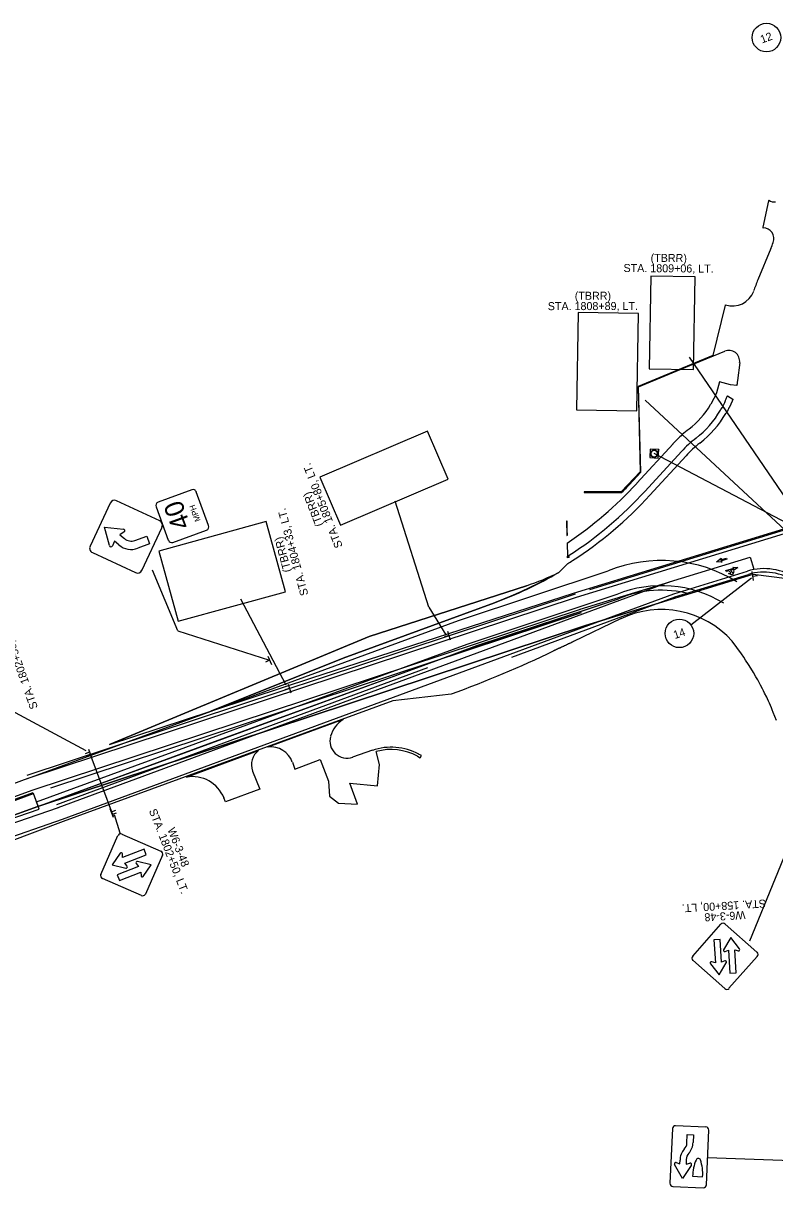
# Model space of a CAD drawing. Extents: x 134216 to 153308, y 327088 to 339865.
# Drawn here: x 151994 to 152651, y 330330 to 331349 of the extents above; entities that cross this region are included whole.
import ezdxf

# ---------------------------------------------------------------- set-up
doc = ezdxf.new("R2010")
doc.units = 0
for name, color, linetype in [('MT_P_Cells', 7, 'Continuous'), ('MT_P_Work_Area', 7, 'Continuous'), ('MT_X_Temp_Road', 7, 'Continuous'), ('PV_P_Saw_Cut_Line', 7, 'Continuous'), ('PV_P_Shoulder', 7, 'Continuous'), ('RD_X_Cells', 7, 'Continuous'), ('RD_X_Misc_Items', 7, 'Continuous'), ('RD_X_Wall', 7, 'Continuous'), ('RW_X_Esmt_SH', 7, 'Continuous'), ('SC_Scratch1', 7, 'Continuous'), ('SC_Shading2', 7, 'Continuous'), ('SH_Text', 7, 'Continuous')]:
    doc.layers.add(name, color=color, linetype=linetype)

msp = doc.modelspace()

# ---------------------------------------------------------------- linework, layer by layer
at = {"layer": 'MT_P_Cells'}
for p, q in [((152676, 330910.3), (152576.3, 331056.5)), ((152537.6, 331019), (152660, 330905.3)), ((152348.4, 330837.7), (152319, 330930.4)), ((152128.9, 330817.2), (152107, 330870.3)), ((152577.6, 330822.4), (152630.7, 330863.4)), ((152577.6, 330822.4), (152630.7, 330863.4)), ((152223.9, 330769.6), (152184.2, 330844.7)), ((152348.4, 330837.7), (152363.4, 330813.7)), ((152128.9, 330817.2), (152209.3, 330791.3)), ((152049, 330712), (151966.8, 330756.2)), ((152693.8, 330704.7), (152628.8, 330545.6)), ((152073.5, 330656.3), (152078.2, 330640.4)), ((152592.2, 330356.4), (152708.2, 330352.2))]:
    msp.add_line(p, q, dxfattribs=at)
for points in [[(152541.2, 331046.3), (152580, 331045.7), (152581.3, 331126.9), (152542.5, 331127.5)], [(152477.7, 331010.4), (152530.4, 331009.5), (152531.8, 331094.7), (152479.1, 331095.5)], [(152253.3, 330951.5), (152271.2, 330909.6), (152365.3, 330949.7), (152347.3, 330991.7)], [(152112.4, 330886.9), (152129.3, 330825.5), (152223.2, 330851.3), (152206.3, 330912.8)]]:
    msp.add_lwpolyline(points, close=True, dxfattribs=at)
for centre in [(152643.7, 331336.1), (152567.6, 330814.9), (152567.6, 330814.9)]:
    msp.add_circle(centre, 12.5, dxfattribs=at)
at = {"layer": 'MT_P_Work_Area'}
msp.add_lwpolyline([(151827.4, 330610.5), (151831.1, 330600.2), (152007, 330663.6), (152002.9, 330674.8)], close=True, dxfattribs=at)
at = {"layer": 'MT_X_Temp_Road'}
for points in [[(151997.6, 330687.8), (152374.5, 330826), (152505.3, 330869.7)], [(152513, 330849), (152381.8, 330805.2), (152005.2, 330667.2)], [(152576.4, 330849.6), (152485.5, 330821.8), (152006.5, 330663.4), (152155.7, 330718.1), (152343.5, 330786.9), (152390.4, 330804.2), (152514.3, 330845.2)], [(152006.5, 330663.4), (152343.5, 330786.9), (152383.1, 330801.4), (152514.3, 330845.2)]]:
    msp.add_lwpolyline(points, dxfattribs=at)
for radius, start, end in [(126, 58.5104, 111.7438), (104, 58.5104, 112.1448), (100, 75.8893, 112.1448), (100, 75.8893, 112.1448)]:
    msp.add_arc((152552, 330752.6), radius, start, end, dxfattribs=at)
at = {"layer": 'PV_P_Saw_Cut_Line'}
msp.add_line((152559, 330860), (152629.5, 330881.6), dxfattribs=at)
at = {"layer": 'PV_P_Shoulder'}
for p, q in [((152489.4, 330853.3), (152721.1, 330924.3)), ((152563.7, 330846.8), (152627.9, 330866.4)), ((152563.7, 330846.8), (152627.9, 330866.4)), ((151997.3, 330690.9), (152476.7, 330849.4)), ((152421.2, 330794.1), (152563.8, 330846.8)), ((152421.2, 330794.1), (152563.8, 330846.8)), ((152018, 330679.8), (152481.9, 330833.2)), ((152023.3, 330665.3), (152347.5, 330785)), ((152023.3, 330665.3), (152347.5, 330785)), ((152052.2, 330709.9), (152072.4, 330654.9)), ((151733.5, 330577.2), (152002.5, 330675.8))]:
    msp.add_line(p, q, dxfattribs=at)
msp.add_arc((152641.7, 330821.5), 47, 3.0328, 107.0346, dxfattribs=at)
at = {"layer": 'RD_X_Cells'}
msp.add_line((152758.4, 330860.5), (152545.5, 330972.1), dxfattribs=at)
msp.add_lwpolyline([(152541.6, 330968.6), (152549.1, 330968.2), (152549.5, 330975.7), (152542, 330976.1)], close=True, dxfattribs=at)
msp.add_circle((152545.5, 330972.1), 3, dxfattribs=at)
at = {"layer": 'RD_X_Misc_Items'}
for p, q in [((152296.4, 330812.2), (152433.9, 330856.6)), ((152069.3, 330717.7), (152296.4, 330812.2))]:
    msp.add_line(p, q, dxfattribs=at)
msp.add_arc((152373.7, 331043.1), 196, 287.8894, 296.8198, dxfattribs=at)
at = {"layer": 'RD_X_Wall'}
for p, q in [((152647.5, 331151.6), (152636.2, 331124.1)), ((152620.3, 331051.8), (152618.4, 331036.2)), ((152609.6, 331022.7), (152614.3, 331019.8)), ((152613.2, 331016.9), (152612.6, 331015.5)), ((152562, 330980.8), (152530.3, 330946.2)), ((152537.7, 330939.4), (152569.4, 330974)), ((152573.4, 330970.3), (152541.7, 330935.7)), ((152469.3, 330893.9), (152469.8, 330882.3)), ((152467.2, 330804), (152466.3, 330803.5)), ((152470.6, 330805.6), (152469.8, 330805.2)), ((152273.6, 330739.4), (152207.8, 330715.3)), ((152136.5, 330689.2), (152199.7, 330712.4)), ((152299.2, 330712.6), (152281.9, 330706.6)), ((151733.9, 330576.3), (152002.9, 330674.8)), ((152007.9, 330661.1), (152002.9, 330674.8)), ((151831.5, 330600.3), (152007.9, 330661.1))]:
    msp.add_line(p, q, dxfattribs=at)
for points in [[(152645.9, 331193.8), (152645.6, 331193.4), (152640.6, 331170.2), (152640.6, 331169.7), (152640.7, 331169.7)], [(152607.7, 331102.4), (152607.6, 331101.9), (152596.7, 331057.9), (152531.4, 331030.9), (152533.4, 330956.2), (152516.8, 330938.6), (152484.2, 330938.7), (152484.2, 330938.2), (152517, 330938.1)], [(152527.3, 330948.9), (152533.9, 330956), (152531.9, 331030.6), (152580.3, 331050.6), (152581.1, 331049.5), (152581.2, 331051), (152607.2, 331061.7)], [(152470, 330875.9), (152462.1, 330868.2), (152444.2, 330858.5), (152428.8, 330851.1), (152420.1, 330847.3), (152405.9, 330841.7), (152273.6, 330793.3), (152157.8, 330746.9), (152194, 330758.8), (152194, 330758.8), (152246.3, 330776.1), (152475.1, 330850), (152797, 330948.6), (152956.2, 331001.4), (153006.6, 331017.3), (152998.2, 331040.9), (152997.9, 331041.7), (152994.3, 331039.6), (152948.5, 331025.2)], [(152617.7, 331031.8), (152612.2, 331032.4), (152602.6, 331035), (152599.9, 331025.4), (152598.2, 331021.3)], [(152597.7, 331020.3), (152595, 331015.3), (152594.9, 331015.2), (152594.8, 331015)], [(152603.4, 331010), (152603.5, 331010.1), (152603.5, 331010.2), (152604.2, 331011.3)], [(152605, 331012.6), (152606.2, 331012.6), (152605.5, 331013.6)], [(152608.2, 331007.3), (152608.2, 331007.3), (152608.2, 331007.3)], [(152548.5, 330972), (152549.5, 330975.7), (152548.5, 330972)], [(152470.4, 330882.7), (152471.3, 330881.3), (152469.8, 330881), (152469.8, 330882.3)], [(151831.1, 330600.2), (152006.5, 330663.4), (152485.5, 330821.8), (152632.2, 330866.7), (152661.8, 330862.8)], [(152433.9, 330856.6), (152296.4, 330812.2), (152069.3, 330717.7), (152157.8, 330746.9), (152273.6, 330793.3), (152405.9, 330841.7)], [(152516.2, 330827.5), (152475, 330807.7), (152474.2, 330807.3)], [(152465.4, 330803.1), (152464.5, 330802.7), (152463.7, 330802.3)], [(152652.4, 330738.7), (152649.7, 330745.6), (152648.8, 330748), (152648.1, 330749.7), (152647.1, 330751.9), (152646.3, 330753.9), (152645.5, 330755.6), (152644.5, 330757.7), (152643.9, 330759.1), (152642.1, 330762.7), (152641.1, 330764.7), (152640.3, 330766.4), (152638.6, 330769.7), (152637.3, 330772), (152636.1, 330774.2), (152636.1, 330774.1), (152636.1, 330774.3), (152636.1, 330774.2), (152634.5, 330777), (152632.4, 330780.7), (152630.1, 330784.3), (152628, 330787.7), (152625.5, 330791.5), (152623.8, 330794), (152621.8, 330797), (152613.7, 330808.1)], [(152461.9, 330801.5), (152461, 330801.1), (152460.2, 330800.7), (152459.3, 330800.3)], [(152368.3, 330761.9), (152368.1, 330761.8), (152317, 330755.9), (152028.9, 330650.3), (151981.7, 330632.5)], [(152229.2, 330702.2), (152231.3, 330696.2), (152253.5, 330704.4), (152260.7, 330685.5), (152261.6, 330672.5), (152269.6, 330666.2), (152286.1, 330665.4), (152279.4, 330683.7), (152303.5, 330681.5), (152305.5, 330700.2), (152302.5, 330711.5)], [(152338.7, 330707.4), (152341, 330706.1), (152342, 330707.9), (152339.6, 330709.1)], [(152194.4, 330694.4), (152200.8, 330678.5), (152170.7, 330667.5), (152169.4, 330670.9)]]:
    msp.add_lwpolyline(points, dxfattribs=at)
msp.add_lwpolyline([(152469.4, 330913.1), (152468.9, 330913.1), (152469.1, 330901.1), (152469.1, 330900.6), (152469.6, 330900.7), (152469.5, 330905.1)], close=True, dxfattribs=at)
for centre, radius, start, end in [((152650.3, 331199.2), 6.94, 230.5603, 280.6429), ((152640.7, 331160.2), 9.5, 338.7929, 89.9605), ((152383.4, 331260), 285.5, 337.6809, 338.7929), ((152816.1, 331050.3), 194.5, 157.6809, 160.7542), ((152614.1, 331120.8), 19.5, 251.0031, 340.7542), ((152610.8, 331052.9), 9.5, 353.2709, 112.4698), ((152532.3, 331050.9), 72, 307.3922, 330.139), ((152532.3, 331050.9), 82, 307.3922, 330.139), ((152532.3, 331050.9), 87.5, 307.3922, 330.139), ((152641.6, 330907.8), 108, 131.4586, 137.5281), ((152641.6, 330907.8), 108, 127.3922, 131.4586), ((152641.6, 330907.8), 98, 127.3922, 137.5281), ((152641.6, 330907.8), 92.5, 127.3922, 137.5281), ((152545.5, 330972.1), 3, 358.4085, 356.9281), ((152285.4, 331170.3), 332, 303.6421, 317.5281), ((152285.4, 331170.3), 328, 314.9167, 317.5281), ((152285.4, 331170.3), 342, 302.9127, 317.5281), ((152285.4, 331170.3), 347.5, 302.9163, 317.5281), ((152285.4, 331170.3), 342, 302.6172, 302.9127), ((152285.4, 331170.3), 342, 302.6172, 302.7361), ((152285.4, 331170.3), 347.5, 302.0829, 302.9163), ((152285.4, 331170.3), 350, 290.1282, 300.3264), ((152373.7, 331043.1), 196, 287.8894, 296.8198), ((152552.1, 330753), 82.7, 41.7671, 115.6896), ((152015.3, 331725.3), 1026, 290.1282, 295.5353), ((152286.7, 330718.2), 25, 121.6066, 164.6611), ((152277, 330720.8), 15, 164.6611, 289.0942), ((152208.3, 330700.1), 15, 124.9633, 202.0338), ((152210.3, 330695.5), 20, 19.5628, 97.2897), ((152315.5, 330665.3), 50, 61.1435, 109.0942), ((152315.5, 330665.3), 48, 61.1435, 105.7754), ((152141.6, 330659.6), 30, 22.0338, 99.6529)]:
    msp.add_arc(centre, radius, start, end, dxfattribs=at)
for points, degree in [([(152618, 331033.1), (152617.9, 331032.7), (152617.8, 331032.2), (152617.7, 331031.8)], 2), ([(152618.4, 331036.2), (152618.4, 331035.9), (152618.2, 331034.9), (152618, 331033.7), (152618, 331033.1)], 3), ([(152598.2, 331021.3), (152598, 331021), (152597.9, 331020.6), (152597.7, 331020.3)], 2), ([(152605.6, 331013.8), (152605.9, 331014.2), (152606.3, 331015.1), (152606.9, 331016.3), (152607.3, 331017.2), (152607.5, 331017.6)], 3), ([(152607.5, 331017.6), (152607.7, 331018), (152607.9, 331018.4), (152608, 331018.9)], 2), ([(152608, 331018.9), (152608.2, 331019.3), (152608.6, 331020.1), (152609.2, 331021.6), (152609.5, 331022.5), (152609.6, 331022.7)], 3), ([(152613.7, 331018.2), (152613.6, 331017.8), (152613.4, 331017.3), (152613.2, 331016.9)], 2), ([(152613.8, 331018.3), (152613.8, 331018.3), (152613.8, 331018.3), (152613.7, 331018.2)], 2), ([(152614.3, 331019.8), (152614.2, 331019.3), (152614, 331018.8), (152613.8, 331018.3)], 2), ([(152604.2, 331011.3), (152604.5, 331011.7), (152604.7, 331012.2), (152605, 331012.6)], 2), ([(152605.5, 331013.6), (152605.6, 331013.7), (152605.6, 331013.8), (152605.6, 331013.8)], 2), ([(152609, 331008.5), (152608.7, 331008), (152608.4, 331007.6), (152608.2, 331007.3)], 2), ([(152609.8, 331010), (152609.6, 331009.5), (152609.3, 331009), (152609, 331008.6)], 2), ([(152609, 331008.6), (152609, 331008.5), (152609, 331008.5), (152609, 331008.5)], 2), ([(152611.3, 331012.7), (152611, 331012.3), (152610.5, 331011.3), (152610.1, 331010.5), (152609.8, 331010)], 3), ([(152611.9, 331014.1), (152611.7, 331013.6), (152611.5, 331013.2), (152611.3, 331012.7)], 2), ([(152612, 331014.2), (152612, 331014.2), (152611.9, 331014.1), (152611.9, 331014.1)], 2), ([(152612.6, 331015.5), (152612.4, 331015.1), (152612.2, 331014.6), (152612, 331014.2)], 2), ([(152466.3, 330803.5), (152466, 330803.4), (152465.7, 330803.3), (152465.4, 330803.1)], 2), ([(152469.8, 330805.2), (152469.5, 330805.1), (152468.9, 330804.8), (152468, 330804.4), (152467.4, 330804.1), (152467.2, 330804)], 3), ([(152471.5, 330806), (152471.2, 330805.9), (152470.9, 330805.7), (152470.6, 330805.6)], 2), ([(152473.3, 330806.9), (152473, 330806.7), (152472.4, 330806.4), (152471.8, 330806.2), (152471.5, 330806)], 3), ([(152473.4, 330806.9), (152473.4, 330806.9), (152473.3, 330806.9), (152473.3, 330806.9)], 2), ([(152474.2, 330807.3), (152474, 330807.2), (152473.7, 330807.1), (152473.4, 330806.9)], 2), ([(152458.3, 330799.8), (152458, 330799.7), (152457.7, 330799.6), (152457.5, 330799.5)], 2), ([(152459.3, 330800.3), (152459, 330800.1), (152458.6, 330800), (152458.3, 330799.8)], 2), ([(152462.8, 330801.9), (152462.5, 330801.8), (152462.2, 330801.6), (152461.9, 330801.5)], 2), ([(152463.7, 330802.3), (152463.4, 330802.2), (152463.1, 330802), (152462.8, 330801.9)], 2)]:
    msp.add_open_spline(points, degree=degree, dxfattribs=at)
at = {"layer": 'RW_X_Esmt_SH'}
for p, q in [((152141.2, 330940.4), (152111.8, 330929.7)), ((152155.9, 330909.2), (152145.2, 330938.6)), ((152110, 330925.6), (152120.7, 330896.3)), ((152069.2, 330891.6), (152064.8, 330907.7)), ((152064.8, 330907.7), (152081.4, 330906.1)), ((152124.7, 330894.4), (152154.1, 330905.2)), ((152073.6, 330895.5), (152071.9, 330891.4)), ((152077.6, 330892.2), (152073.6, 330895.5)), ((152082.1, 330903.6), (152078.3, 330901.1)), ((152078.3, 330901.1), (152082.3, 330897.8)), ((152091.5, 330896.2), (152101.9, 330900)), ((152101.9, 330900), (152104.4, 330893.1)), ((152104.4, 330893.1), (152094, 330889.3)), ((152632.5, 330861), (152631.2, 330868.9)), ((152632.5, 330861), (152631.2, 330868.9)), ((152631.8, 330864.9), (152635.8, 330865.5)), ((152631.8, 330864.9), (152635.8, 330865.5)), ((152631.8, 330864.9), (152631.8, 330864.9)), ((152631.8, 330864.9), (152631.8, 330864.9)), ((152365.9, 330813.1), (152362.1, 330811.9)), ((152364.8, 330816.9), (152367.1, 330809.2)), ((152365.9, 330813.1), (152365.9, 330813.1)), ((152207.6, 330794.9), (152210.9, 330787.6)), ((152209.3, 330791.3), (152205.6, 330789.6)), ((152226.5, 330766.7), (152222.7, 330765.5)), ((152225.4, 330770.5), (152227.7, 330762.9)), ((152226.5, 330766.7), (152226.5, 330766.7)), ((152051.8, 330711), (152048, 330709.6)), ((152050.8, 330713.7), (152053.6, 330706.2)), ((152052.6, 330708.8), (152048.9, 330707.4)), ((152052.2, 330709.9), (152052.2, 330709.9)), ((152072.7, 330653.9), (152070, 330661.5)), ((152070.9, 330658.8), (152074.7, 330660.2)), ((152071.3, 330657.7), (152071.3, 330657.7)), ((152071.7, 330656.6), (152075.5, 330657.9)), ((152078.6, 330622.5), (152071.6, 330612.3)), ((152080.8, 330618.7), (152080.6, 330622)), ((152099.6, 330626), (152080.8, 330618.7)), ((152082.7, 330613.8), (152101.5, 330621.1)), ((152101.5, 330621.1), (152099.6, 330626)), ((152071.6, 330612.3), (152083.7, 330609.5)), ((152094.7, 330611), (152075.9, 330603.7)), ((152084.8, 330611.2), (152082.7, 330613.8)), ((152092.7, 330613.6), (152094.7, 330611)), ((152105.8, 330612.5), (152093.7, 330615.3)), ((152098.8, 330602.3), (152105.8, 330612.5)), ((152075.9, 330603.7), (152077.9, 330598.8)), ((152077.9, 330598.8), (152096.6, 330606.1)), ((152096.6, 330606.1), (152096.9, 330602.8)), ((152612.6, 330548.7), (152606.2, 330538.1)), ((152620.2, 330538.9), (152612.6, 330548.7)), ((152603.1, 330547.2), (152597.8, 330546.9)), ((152597.8, 330546.9), (152599, 330526.8)), ((152604.3, 330527.1), (152603.1, 330547.2)), ((152607.5, 330536.5), (152610.6, 330537.7)), ((152610.6, 330537.7), (152611.7, 330517.6)), ((152617.1, 330517.9), (152615.9, 330538)), ((152615.9, 330538), (152619.1, 330537.2)), ((152599, 330526.8), (152595.8, 330527.6)), ((152607.3, 330528.3), (152604.3, 330527.1)), ((152594.7, 330525.9), (152602.3, 330516.1)), ((152602.3, 330516.1), (152608.6, 330526.7)), ((152611.7, 330517.6), (152617.1, 330517.9)), ((152574.2, 330368.9), (152574.5, 330376.4)), ((152574.5, 330376.4), (152579.8, 330376.2)), ((152579.8, 330376.2), (152579.5, 330369.6)), ((152573.5, 330354.6), (152573.4, 330350.5)), ((152570.2, 330338), (152563.3, 330350.1)), ((152564.7, 330351.9), (152568, 330350.7)), ((152568, 330350.7), (152568.2, 330354)), ((152578, 330349.4), (152570.2, 330338)), ((152573.4, 330350.5), (152576.7, 330351.4)), ((152579.1, 330339.9), (152587.9, 330339.5)), ((152579.1, 330339.9), (152579.1, 330339.9))]:
    msp.add_line(p, q, dxfattribs=at)
for points in [[(152069.9, 330928.9), (152052.3, 330891.1)], [(152113.2, 330913.3), (152075.4, 330930.9)], [(152097.6, 330870), (152115.2, 330907.8)], [(152054.3, 330885.6), (152092.1, 330868)], [(152061.8, 330603.9), (152076.7, 330638)], [(152080.2, 330639.3), (152114.3, 330624.4)], [(152115.7, 330620.9), (152100.7, 330586.8)], [(152097.2, 330585.5), (152063.1, 330600.4)], [(152579.2, 330532.6), (152603.9, 330560.4)], [(152607.6, 330560.6), (152635.4, 330535.9)], [(152607.2, 330504.1), (152579.4, 330528.9)], [(152635.7, 330532.2), (152610.9, 330504.4)], [(152561.4, 330381.6), (152559.3, 330333.9)], [(152590.7, 330383), (152564.2, 330384.2)], [(152591.2, 330332.5), (152593.3, 330380.2)], [(152561.9, 330331.1), (152588.4, 330329.9)]]:
    msp.add_lwpolyline(points, dxfattribs=at)
for centre, radius, start, end in [((152142.3, 330937.5), 3.12, 20.1282, 110.1282), ((152073.7, 330927.1), 4.17, 65.0404, 155.0404), ((152112.9, 330926.7), 3.12, 110.1282, 200.1282), ((152081.3, 330904.8), 1.39, 303.3961, 84.5285), ((152111.4, 330909.6), 4.17, 335.0404, 65.0404), ((152153, 330908.1), 3.12, 290.1282, 20.1282), ((152088.3, 330905), 9.37, 230.0404, 290.0404), ((152123.7, 330897.4), 3.12, 200.1282, 290.1282), ((152056.1, 330889.4), 4.17, 155.0404, 245.0404), ((152070.6, 330892), 1.39, 195.5524, 336.6847), ((152088.3, 330905), 16.7, 230.0404, 290.0404), ((152093.9, 330871.8), 4.17, 245.0404, 335.0404), ((152079.2, 330636.9), 2.66, 66.2619, 156.2619), ((152079.5, 330621.9), 1.06, 3.8956, 145.6674), ((152113.2, 330621.9), 2.66, 336.2619, 66.2619), ((152083.9, 330610.5), 1.06, 256.8563, 38.6281), ((152093.5, 330614.3), 1.06, 76.8563, 218.6281), ((152064.2, 330602.9), 2.66, 156.2619, 246.2619), ((152097.9, 330602.9), 1.06, 183.8956, 325.6674), ((152098.2, 330587.9), 2.66, 246.2619, 336.2619), ((152605.9, 330558.6), 2.66, 48.3768, 138.3768), ((152607.1, 330537.5), 1.06, 148.9713, 290.7431), ((152619.3, 330538.2), 1.06, 256.0106, 37.7823), ((152581.2, 330530.8), 2.66, 138.3768, 228.3768), ((152595.5, 330526.5), 1.06, 76.0106, 217.7823), ((152607.7, 330527.3), 1.06, 328.9713, 110.7431), ((152633.7, 330533.9), 2.66, 318.3768, 48.3768), ((152609, 330506.1), 2.66, 228.3768, 318.3768), ((152564.1, 330381.5), 2.66, 87.5161, 177.5161), ((152590.6, 330380.4), 2.66, 357.5161, 87.5161), ((152565.4, 330369.7), 8.82, 316.6838, 354.8043), ((152565.4, 330369.7), 14.1, 317.4075, 359.6582), ((152583.4, 330353.8), 15.3, 139.8355, 179.0608), ((152583.4, 330353.8), 9.94, 140.4912, 175.6028), ((152562, 330333.7), 2.66, 177.5161, 267.5161), ((152588.5, 330332.6), 2.66, 267.5161, 357.5161)]:
    msp.add_arc(centre, radius, start, end, dxfattribs=at)
for centre, major_axis, ratio, start_param, end_param in [((152584.1, 330353.1), (0.11, 2.53), 0.8724, 5.215341, 7.472698), ((152564.3, 330350.7), (0.06, 1.33), 0.860585, 5.960382, 8.378436), ((152577.1, 330350.1), (0.06, 1.33), 0.860585, 4.187935, 6.605989), ((152610.6, 330339), (1.6, 36.1), 0.8724, 1.177265, 1.584531), ((152555.3, 330341.3), (1.6, 37.4), 0.8724, 4.702253, 5.103102)]:
    msp.add_ellipse(centre, major_axis=major_axis, ratio=ratio, start_param=start_param, end_param=end_param, dxfattribs=at)
at = {"layer": 'SC_Scratch1'}
msp.add_line((152629.5, 330881.6), (152632.7, 330871), dxfattribs=at)
at = {"layer": 'SC_Shading2'}
for p, q in [((152599.9, 330877.5), (152604.1, 330880.6)), ((152599.9, 330877.5), (152599.9, 330877.5)), ((152605.1, 330877.2), (152599.9, 330877.5)), ((152603.5, 330879.1), (152608.8, 330880.7)), ((152604.1, 330880.6), (152603.5, 330879.1)), ((152609.1, 330879.7), (152603.8, 330878.1)), ((152603.8, 330878.1), (152605.1, 330877.2)), ((152608.8, 330880.7), (152609.1, 330879.7)), ((152608.9, 330880.2), (152608.9, 330880.2)), ((152608.2, 330869.8), (152615.3, 330871.9)), ((152608.4, 330869), (152608.2, 330869.8)), ((152609.8, 330869.4), (152608.4, 330869)), ((152608.7, 330868), (152608.7, 330868)), ((152610.5, 330867.2), (152612.4, 330867.5)), ((152614, 330865.9), (152610.5, 330867.2)), ((152612.4, 330867.5), (152612.2, 330868.1)), ((152613.5, 330868.4), (152613.7, 330867.9)), ((152613.7, 330867.9), (152615.3, 330869)), ((152615.3, 330869), (152614, 330865.9)), ((152615.3, 330871.9), (152614.2, 330872.7)), ((152614.2, 330872.7), (152618.7, 330872.5)), ((152618.7, 330872.5), (152615, 330869.9)), ((152615, 330869.9), (152615.5, 330871.1)), ((152619.1, 330871.2), (152619.1, 330871.2))]:
    msp.add_line(p, q, dxfattribs=at)
msp.add_lwpolyline([(152615.5, 330871.1), (152612.2, 330870.1)], dxfattribs=at)
for centre, radius, start, end in [((152610.3, 330867.5), 1.95, 16.8269, 106.8269), ((152610.8, 330867.7), 2.79, 15.9184, 60.8735)]:
    msp.add_arc(centre, radius, start, end, dxfattribs=at)
at = {"layer": 'SH_Text'}
for p, q in [((152477.6, 330846.5), (152798.2, 330944.8)), ((152477.6, 330846.5), (152798.2, 330944.8)), ((152562.8, 330849.6), (152627, 330869.3)), ((152024.4, 330662.5), (152559, 330859.9)), ((152480.8, 330836), (152559.3, 330860.1)), ((151998.2, 330688.1), (152477.6, 330846.5)), ((151998.2, 330688.1), (152477.6, 330846.5)), ((152028.2, 330652.2), (152562.8, 330849.6)), ((152001.8, 330677.7), (152481, 330836.1)), ((151729.1, 330589.4), (151998.2, 330688.1)), ((151732.9, 330579.1), (152001.8, 330677.7)), ((151832.8, 330596.5), (152024.6, 330662.6)), ((151836.3, 330586.1), (152028.2, 330652.2))]:
    msp.add_line(p, q, dxfattribs=at)
msp.add_arc((152641.7, 330821.5), 50, 3.0328, 107.0346, dxfattribs=at)

# ---------------------------------------------------------------- texts
at = {"layer": 'MT_P_Cells'}
for s, rotation, p in [('12', 20.1282, (152639.8, 331330.9)), ('(TBRR)', 359.5974, (152542.4, 331139.9)), ('STA. 1809+06, LT.', 359.5974, (152518.7, 331131)), ('(TBRR)', 0.1316, (152476.1, 331106.7)), ('STA. 1808+89, LT.', 0.1316, (152452.5, 331097.6)), ('STA. 1805+80, LT.', 111.2864, (152273.3, 330891.1)), ('(TBRR)', 111.2864, (152256.3, 330909.9)), ('STA. 1804+33, LT.', 104.8794, (152243.2, 330848.8)), ('(TBRR)', 104.8794, (152228.3, 330869.3)), ('STA. 1802+50, LT.', 109.327, (152006.8, 330750)), ('14', 18.4183, (152563.6, 330809.9)), ('14', 18.4183, (152563.6, 330809.9)), ('STA. 1802+50, LT.', 291.2619, (152103.6, 330659.8)), ('W6-3-48', 291.2619, (152119.8, 330643.3)), ('STA. 158+00, LT.', 183.3768, (152643, 330582.1)), ('W6-3-48', 183.3768, (152625.1, 330572))]:
    msp.add_text(s, height=7, rotation=rotation, dxfattribs=at).set_placement(p)
at = {"layer": 'RW_X_Esmt_SH'}
for s, height, p in [('40', 16.67, (152140.4, 330909.2)), ('MPH', 5.11, (152149, 330913.7))]:
    msp.add_text(s, height=height, rotation=110.1282, dxfattribs=at).set_placement(p)

doc.saveas('drawing.dxf')
